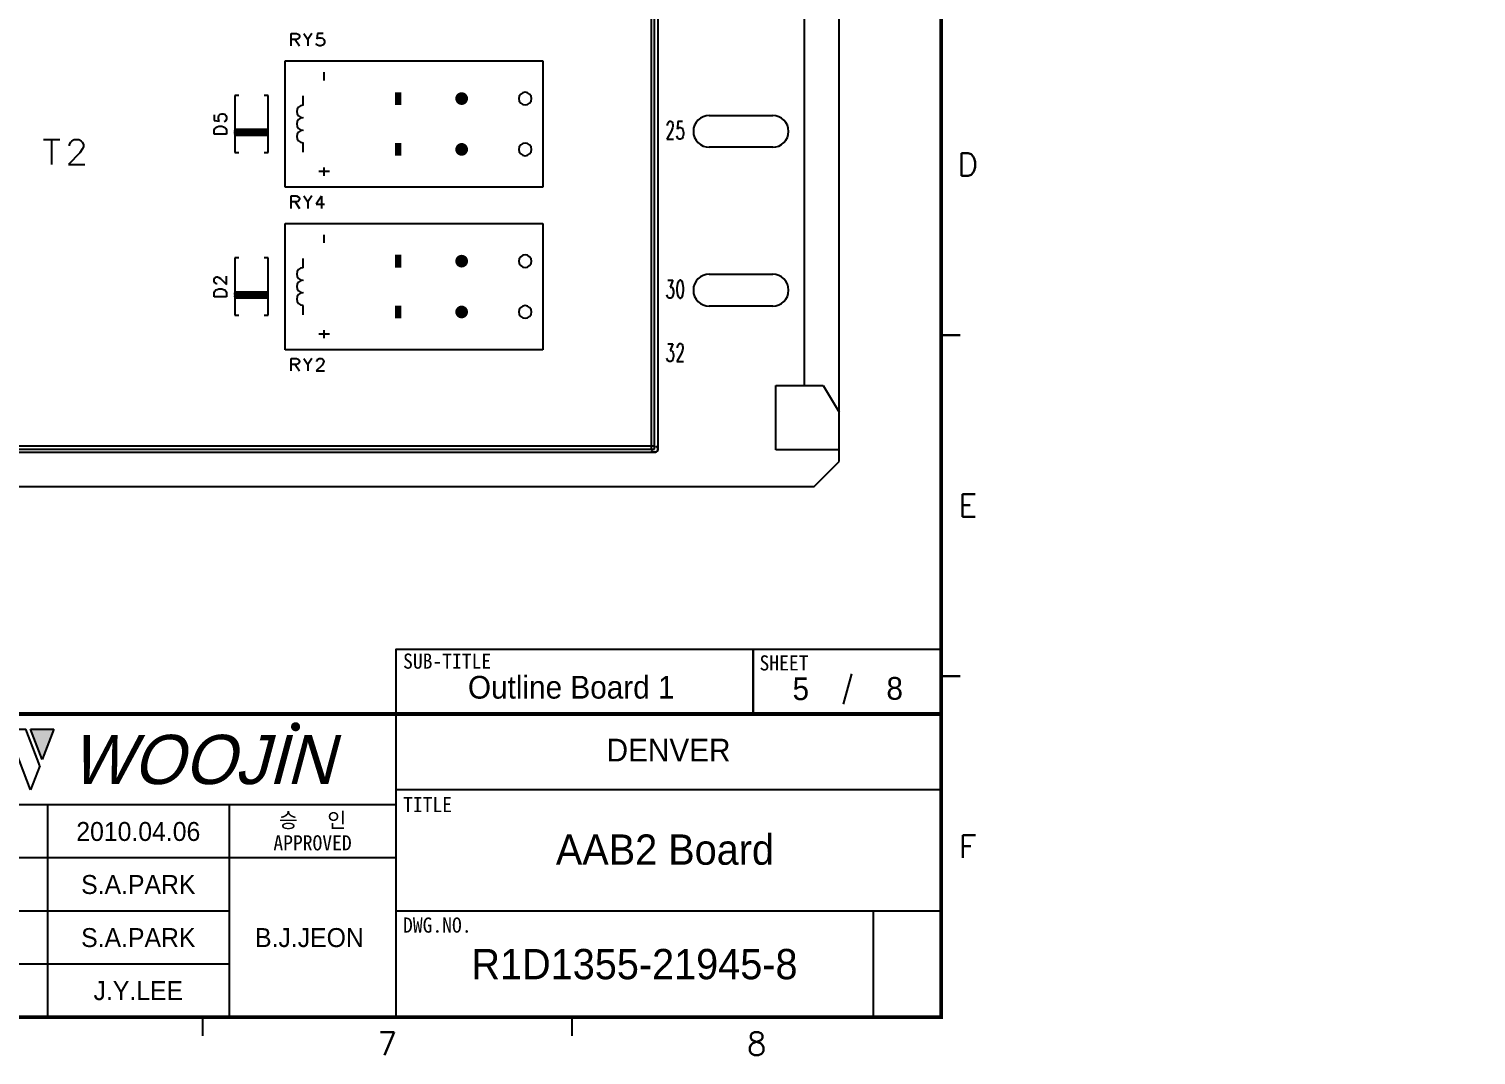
# Model space of a CAD drawing. Extents: x 295 to 953, y 10 to 290.
# Drawn here: x 761.5 to 952.6, y 10 to 145.4 of the extents above; entities that cross this region are included whole.
import ezdxf
from ezdxf.enums import TextEntityAlignment as Align

# ---------------------------------------------------------------- set-up
doc = ezdxf.new("R2010")
doc.units = 0
doc.header["$LTSCALE"] = 5
doc.header["$MEASUREMENT"] = 0
doc.layers.get('0').update_dxf_attribs({"linetype": 'CONTINUOUS', "lineweight": 25})
doc.layers.add('4', color=4, linetype='CONTINUOUS', lineweight=18)
doc.layers.add('6', color=6, linetype='CONTINUOUS', lineweight=13)
for name, color, linetype in [('SHEET', 3, 'CONTINUOUS'), ('TOP_SILK_GBR', 13, 'CONTINUOUS'), ('문자', 4, 'CONTINUOUS'), ('테두리', 3, 'CONTINUOUS')]:
    doc.layers.add(name, color=color, linetype=linetype)
doc.styles.add('MARK', font='ARLRDBD.TTF')
doc.styles.get("Standard").update_dxf_attribs({"font": 'simplex.shx'})
doc.styles.add('굴림', font='')
doc.styles.add('굴림체', font='')
doc.styles.get('굴림').set_extended_font_data('Gulim')
doc.styles.get('굴림체').set_extended_font_data('GulimChe')

# ---------------------------------------------------------------- blocks, each defined once
blk = doc.blocks.new('B')
at = {"layer": '문자'}
blk.add_hatch(color=256, dxfattribs=at).paths.add_polyline_path([(13.79, 10), (15.31, 6), (16.84, 10)])
at = {"color": 4, "const_width": 0.6}
blk.add_lwpolyline([(48.46, 10.32, 1), (49.06, 10.32, 1)], format="xyb", close=True, dxfattribs=at)
at = {"layer": '문자'}
for p, q in [((10.73, 2), (7.68, 10)), ((7.68, 10), (10.09, 10)), ((11.94, 5.16), (10.09, 10)), ((10.73, 10), (13.15, 10)), ((13.79, 2), (10.73, 10)), ((14.99, 5.16), (13.15, 10)), ((13.79, 10), (16.84, 10)), ((15.31, 6), (13.79, 10)), ((16.84, 10), (15.31, 6)), ((11.94, 5.16), (10.73, 2)), ((14.99, 5.16), (13.79, 2))]:
    blk.add_line(p, q, dxfattribs=at)
at = {"layer": '문자', "style": 'MARK', "oblique": 15}
blk.add_text('WOOJIN', height=6.5, dxfattribs=at).set_placement((36.4, 6), align=Align.MIDDLE_CENTER)
blk = doc.blocks.new('C')
at = {"layer": 'SHEET'}
for p, q in [((393.14, 60.3), (392.07, 56.28)), ((333, 55), (333, 15)), ((405, 45), (333, 45)), ((333, 43), (247, 43)), ((287, 43), (287, 15)), ((311, 43), (311, 15)), ((333, 36), (247, 36)), ((311, 29), (247, 29)), ((405, 29), (333, 29)), ((396, 29), (396, 15)), ((311, 22), (227, 22))]:
    blk.add_line(p, q, dxfattribs=at)
for points in [[(333, 55), (380.19, 55), (380.19, 63.49), (333, 63.49)], [(380.19, 55), (405, 55), (405, 63.49), (380.19, 63.49)]]:
    blk.add_lwpolyline(points, close=True, dxfattribs=at)
at = {"layer": '테두리'}
blk.add_line((405, 285), (405, 15), dxfattribs=at)
for points, const_width in [([(15, 285), (15, 15), (405, 15), (405, 285), (15, 285)], 0.5), ([(407.5, 105), (405, 105)], 0.3), ([(407.5, 60), (405, 60)], 0.3), ([(15, 55), (405, 55)], 0.5), ([(307.5, 12.5), (307.5, 15)], 0.3), ([(356.25, 12.5), (356.25, 15)], 0.3)]:
    blk.add_lwpolyline(points, dxfattribs=dict(at, const_width=const_width))
blk.add_blockref('B', (271, 43))
at = {"layer": '문자'}
for s, p in [('D', (408.5, 127.5)), ('E', (408.5, 82.5)), ('F', (408.5, 37.5)), ('7', (331.88, 11.5)), ('8', (380.62, 11.5))]:
    blk.add_text(s, height=3, dxfattribs=at).set_placement(p, align=Align.MIDDLE)
at = {"layer": '문자', "style": '굴림체'}
for s, p in [('SUB-TITLE', (339.77, 61.98)), ('SHEET', (384.24, 61.74)), ('승   인', (322, 41)), ('APPROVED', (322, 38))]:
    blk.add_text(s, height=2, dxfattribs=at).set_placement(p, align=Align.MIDDLE_CENTER)
for s, p in [('TITLE', (333.95, 42.05)), ('DWG.NO.', (333.95, 26.15))]:
    blk.add_text(s, height=2, dxfattribs=at).set_placement(p)

msp = doc.modelspace()

# ---------------------------------------------------------------- linework, layer by layer
at = {"layer": 'TOP_SILK_GBR', "color": 7}
for p, q in [((868.48, 88.3), (868.48, 246.7)), ((868.48, 88.3), (868.48, 246.7)), ((843.73, 89.95), (843.73, 245.05)), ((844.14, 89.95), (844.14, 245.05)), ((844.55, 245.05), (844.55, 89.95)), ((868.48, 94.83), (868.48, 240.17)), ((868.48, 95.31), (868.48, 239.69)), ((863.92, 98.35), (863.92, 236.65)), ((796.17, 143.16), (796.17, 144.81)), ((796.17, 144.81), (796.85, 144.81)), ((796.85, 144.01), (796.17, 144.01)), ((796.69, 144.01), (797.24, 143.16)), ((796.85, 144.81), (797.08, 144.71)), ((797.08, 144.09), (796.85, 144.01)), ((797.08, 144.71), (797.15, 144.64)), ((797.15, 144.19), (797.08, 144.09)), ((797.15, 144.64), (797.24, 144.49)), ((797.24, 144.34), (797.15, 144.19)), ((797.24, 144.49), (797.24, 144.34)), ((797.82, 144.81), (798.35, 144.01)), ((798.89, 144.81), (798.35, 144.01)), ((798.35, 144.01), (798.35, 143.16)), ((799.54, 143.31), (799.47, 143.46)), ((799.62, 144.79), (799.54, 144.09)), ((799.54, 144.09), (799.62, 144.16)), ((799.62, 143.24), (799.54, 143.31)), ((800.38, 144.79), (799.62, 144.79)), ((799.62, 144.16), (799.84, 144.24)), ((799.84, 144.24), (800.07, 144.24)), ((800.07, 144.24), (800.3, 144.16)), ((800.3, 144.16), (800.45, 144.01)), ((800.45, 143.39), (800.3, 143.24)), ((800.45, 144.01), (800.54, 143.79)), ((800.54, 143.61), (800.45, 143.39)), ((800.54, 143.79), (800.54, 143.61)), ((799.84, 143.16), (799.62, 143.24)), ((800.07, 143.16), (799.84, 143.16)), ((800.3, 143.24), (800.07, 143.16)), ((795.38, 141.18), (829.37, 141.18)), ((795.38, 124.52), (795.38, 141.18)), ((800.52, 138.6), (800.52, 139.67)), ((829.37, 141.18), (829.37, 124.52)), ((788.73, 136.62), (788.73, 129.08)), ((789.25, 136.62), (788.73, 136.62)), ((793.13, 136.62), (792.6, 136.62)), ((793.13, 129.08), (793.13, 136.62)), ((797.73, 135.32), (797.73, 136.56)), ((786, 134.05), (786, 133.29)), ((786.55, 133.74), (786.63, 133.98)), ((786.55, 133.51), (786.55, 133.74)), ((786.63, 133.98), (786.78, 134.13)), ((786.78, 134.13), (787, 134.21)), ((787, 134.21), (787.18, 134.21)), ((787.18, 134.21), (787.4, 134.13)), ((787.4, 134.13), (787.55, 133.98)), ((787.55, 133.98), (787.63, 133.74)), ((787.63, 133.74), (787.63, 133.51)), ((851.35, 133.97), (859.73, 133.97)), ((785.98, 132.03), (786.08, 132.25)), ((785.98, 131.49), (785.98, 132.03)), ((786, 133.29), (786.7, 133.21)), ((786.08, 132.25), (786.23, 132.4)), ((786.23, 132.4), (786.38, 132.48)), ((786.38, 132.48), (786.6, 132.56)), ((786.63, 133.29), (786.55, 133.51)), ((786.6, 132.56), (787, 132.56)), ((786.7, 133.21), (786.63, 133.29)), ((787, 132.56), (787.23, 132.48)), ((787.23, 132.48), (787.4, 132.4)), ((787.48, 133.21), (787.33, 133.14)), ((787.4, 132.4), (787.55, 132.25)), ((787.55, 133.29), (787.48, 133.21)), ((787.63, 133.51), (787.55, 133.29)), ((787.55, 132.25), (787.63, 132.03)), ((787.63, 132.03), (787.63, 131.49)), ((793.13, 132.12), (788.73, 132.12)), ((788.73, 132.01), (793.13, 132.01)), ((788.73, 131.91), (788.73, 132.01)), ((793.13, 131.91), (788.73, 131.91)), ((793.13, 132.01), (793.13, 132.12)), ((793.13, 131.8), (793.13, 131.91)), ((846.38, 131.96), (845.77, 130.84)), ((845.83, 132.76), (845.89, 132.98)), ((845.83, 132.65), (845.83, 132.76)), ((845.89, 132.98), (845.95, 133.09)), ((845.95, 133.09), (846.07, 133.23)), ((846.07, 133.23), (846.32, 133.23)), ((846.32, 133.23), (846.44, 133.09)), ((846.5, 132.33), (846.38, 131.96)), ((846.44, 133.09), (846.5, 132.98)), ((846.5, 132.98), (846.56, 132.76)), ((846.56, 132.54), (846.5, 132.33)), ((846.56, 132.76), (846.56, 132.54)), ((847.21, 133.19), (847.15, 132.18)), ((847.15, 132.18), (847.21, 132.29)), ((847.82, 133.19), (847.21, 133.19)), ((847.21, 132.29), (847.39, 132.4)), ((847.39, 132.4), (847.57, 132.4)), ((847.57, 132.4), (847.76, 132.29)), ((847.76, 132.29), (847.88, 132.07)), ((847.88, 132.07), (847.95, 131.74)), ((763.46, 130.79), (765.6, 130.79)), ((764.53, 130.79), (764.53, 127.49)), ((766.91, 130.14), (767.06, 130.44)), ((766.91, 129.99), (766.91, 130.14)), ((767.06, 130.44), (767.21, 130.59)), ((767.21, 130.59), (767.51, 130.79)), ((767.51, 130.79), (768.13, 130.79)), ((768.13, 130.79), (768.43, 130.59)), ((768.43, 130.59), (768.58, 130.44)), ((768.58, 130.44), (768.73, 130.14)), ((768.73, 130.14), (768.73, 129.84)), ((787.63, 131.49), (785.98, 131.49)), ((788.73, 131.8), (793.13, 131.8)), ((788.73, 131.7), (788.73, 131.8)), ((793.13, 131.7), (788.73, 131.7)), ((788.73, 131.59), (793.13, 131.59)), ((788.73, 131.49), (788.73, 131.59)), ((793.13, 131.49), (788.73, 131.49)), ((788.73, 131.38), (793.13, 131.38)), ((793.13, 131.59), (793.13, 131.7)), ((793.13, 131.38), (793.13, 131.49)), ((797.73, 129.14), (797.73, 130.38)), ((845.77, 130.84), (846.63, 130.84)), ((847.15, 131.05), (847.09, 131.27)), ((847.21, 130.95), (847.15, 131.05)), ((847.39, 130.84), (847.21, 130.95)), ((847.57, 130.84), (847.39, 130.84)), ((847.76, 130.95), (847.57, 130.84)), ((847.88, 131.16), (847.76, 130.95)), ((847.95, 131.49), (847.88, 131.16)), ((847.95, 131.74), (847.95, 131.49)), ((768.28, 129.04), (766.76, 127.49)), ((768.58, 129.54), (768.28, 129.04)), ((768.73, 129.84), (768.58, 129.54)), ((788.73, 129.08), (789.25, 129.08)), ((792.6, 129.08), (793.13, 129.08)), ((859.73, 129.78), (851.35, 129.78)), ((766.76, 127.49), (768.9, 127.49)), ((801.22, 126.56), (799.82, 126.56)), ((800.52, 126.03), (800.52, 127.1)), ((829.37, 124.52), (795.38, 124.52)), ((796.17, 121.71), (796.17, 123.36)), ((796.17, 123.36), (796.85, 123.36)), ((796.85, 122.56), (796.17, 122.56)), ((796.69, 122.56), (797.24, 121.71)), ((796.85, 123.36), (797.08, 123.26)), ((797.08, 122.64), (796.85, 122.56)), ((797.08, 123.26), (797.15, 123.19)), ((797.15, 122.74), (797.08, 122.64)), ((797.15, 123.19), (797.24, 123.04)), ((797.24, 122.89), (797.15, 122.74)), ((797.24, 123.04), (797.24, 122.89)), ((797.82, 123.36), (798.35, 122.56)), ((798.89, 123.36), (798.35, 122.56)), ((798.35, 122.56), (798.35, 121.71)), ((800.17, 123.34), (799.47, 122.26)), ((800.17, 123.34), (800.17, 121.71)), ((799.47, 122.26), (800.54, 122.26)), ((795.38, 119.73), (829.37, 119.73)), ((795.38, 103.07), (795.38, 119.73)), ((829.37, 119.73), (829.37, 103.07)), ((800.52, 117.15), (800.52, 118.22)), ((788.73, 115.17), (788.73, 107.63)), ((789.25, 115.17), (788.73, 115.17)), ((793.13, 115.17), (792.6, 115.17)), ((793.13, 107.63), (793.13, 115.17)), ((797.73, 113.88), (797.73, 115.11)), ((787.63, 111.69), (787.63, 112.76)), ((851.35, 113.02), (859.73, 113.02)), ((785.98, 112.38), (786.08, 112.53)), ((785.98, 112.06), (785.98, 112.38)), ((786.08, 111.91), (785.98, 112.06)), ((785.98, 110.58), (786.08, 110.8)), ((786.08, 112.53), (786.15, 112.6)), ((786.15, 111.84), (786.08, 111.91)), ((786.08, 110.8), (786.23, 110.95)), ((786.15, 112.6), (786.3, 112.68)), ((786.3, 111.76), (786.15, 111.84)), ((786.23, 110.95), (786.38, 111.03)), ((786.3, 112.68), (786.45, 112.68)), ((786.38, 111.76), (786.3, 111.76)), ((786.38, 111.03), (786.6, 111.11)), ((786.45, 112.68), (786.6, 112.6)), ((786.6, 112.6), (786.85, 112.45)), ((786.6, 111.11), (787, 111.11)), ((786.85, 112.45), (787.63, 111.69)), ((787, 111.11), (787.23, 111.03)), ((787.23, 111.03), (787.4, 110.95)), ((787.4, 110.95), (787.55, 110.8)), ((787.55, 110.8), (787.63, 110.58)), ((845.89, 112.24), (846.56, 112.24)), ((846.56, 112.24), (846.19, 111.33)), ((846.19, 111.33), (846.38, 111.33)), ((846.38, 111.33), (846.5, 111.23)), ((846.5, 111.23), (846.56, 111.12)), ((846.56, 111.12), (846.63, 110.79)), ((847.15, 111.81), (847.09, 111.23)), ((847.09, 111.23), (847.09, 110.9)), ((847.09, 110.9), (847.15, 110.32)), ((847.27, 112.13), (847.15, 111.81)), ((847.46, 112.24), (847.27, 112.13)), ((847.58, 112.24), (847.46, 112.24)), ((847.76, 112.13), (847.58, 112.24)), ((847.88, 111.81), (847.76, 112.13)), ((847.95, 111.23), (847.88, 111.81)), ((847.88, 110.32), (847.95, 110.9)), ((847.95, 110.9), (847.95, 111.23)), ((785.98, 110.04), (785.98, 110.58)), ((787.63, 110.04), (785.98, 110.04)), ((787.63, 110.58), (787.63, 110.04)), ((793.13, 110.67), (788.73, 110.67)), ((788.73, 110.56), (793.13, 110.56)), ((788.73, 110.46), (788.73, 110.56)), ((793.13, 110.46), (788.73, 110.46)), ((788.73, 110.35), (793.13, 110.35)), ((788.73, 110.25), (788.73, 110.35)), ((793.13, 110.25), (788.73, 110.25)), ((788.73, 110.14), (793.13, 110.14)), ((788.73, 110.04), (788.73, 110.14)), ((793.13, 110.04), (788.73, 110.04)), ((788.73, 109.93), (793.13, 109.93)), ((793.13, 110.56), (793.13, 110.67)), ((793.13, 110.35), (793.13, 110.46)), ((793.13, 110.14), (793.13, 110.25)), ((793.13, 109.93), (793.13, 110.04)), ((797.73, 107.69), (797.73, 108.92)), ((845.83, 110.1), (845.77, 110.32)), ((845.89, 109.99), (845.83, 110.1)), ((846.07, 109.88), (845.89, 109.99)), ((846.26, 109.88), (846.07, 109.88)), ((846.44, 109.99), (846.26, 109.88)), ((846.56, 110.21), (846.44, 109.99)), ((846.63, 110.54), (846.56, 110.21)), ((846.63, 110.79), (846.63, 110.54)), ((847.15, 110.32), (847.27, 109.99)), ((847.27, 109.99), (847.46, 109.88)), ((847.46, 109.88), (847.58, 109.88)), ((847.58, 109.88), (847.76, 109.99)), ((847.76, 109.99), (847.88, 110.32)), ((788.73, 107.63), (789.25, 107.63)), ((792.6, 107.63), (793.13, 107.63)), ((859.73, 108.83), (851.35, 108.83)), ((801.22, 105.11), (799.82, 105.11)), ((800.52, 104.58), (800.52, 105.65)), ((845.89, 103.86), (846.56, 103.86)), ((846.56, 103.86), (846.19, 102.95)), ((847.15, 103.42), (847.21, 103.64)), ((847.15, 103.31), (847.15, 103.42)), ((847.21, 103.64), (847.27, 103.75)), ((847.27, 103.75), (847.39, 103.89)), ((847.39, 103.89), (847.64, 103.89)), ((847.64, 103.89), (847.76, 103.75)), ((847.76, 103.75), (847.82, 103.64)), ((847.82, 103.64), (847.88, 103.42)), ((847.88, 103.21), (847.82, 102.99)), ((847.88, 103.42), (847.88, 103.21)), ((829.37, 103.07), (795.38, 103.07)), ((796.17, 100.26), (796.17, 101.91)), ((796.17, 101.91), (796.85, 101.91)), ((796.85, 101.91), (797.08, 101.81)), ((797.08, 101.81), (797.15, 101.74)), ((797.15, 101.29), (797.08, 101.19)), ((797.15, 101.74), (797.24, 101.59)), ((797.24, 101.44), (797.15, 101.29)), ((797.24, 101.59), (797.24, 101.44)), ((797.82, 101.91), (798.35, 101.11)), ((798.89, 101.91), (798.35, 101.11)), ((799.54, 101.59), (799.62, 101.74)), ((799.54, 101.51), (799.54, 101.59)), ((799.62, 101.74), (799.69, 101.81)), ((799.69, 101.81), (799.84, 101.91)), ((799.84, 101.91), (800.15, 101.91)), ((800.15, 101.91), (800.3, 101.81)), ((800.38, 101.29), (800.23, 101.04)), ((800.3, 101.81), (800.38, 101.74)), ((800.38, 101.74), (800.45, 101.59)), ((800.45, 101.44), (800.38, 101.29)), ((800.45, 101.59), (800.45, 101.44)), ((845.83, 101.72), (845.77, 101.94)), ((845.89, 101.61), (845.83, 101.72)), ((846.07, 101.5), (845.89, 101.61)), ((846.26, 101.5), (846.07, 101.5)), ((846.19, 102.95), (846.38, 102.95)), ((846.44, 101.61), (846.26, 101.5)), ((846.38, 102.95), (846.5, 102.84)), ((846.56, 101.83), (846.44, 101.61)), ((846.5, 102.84), (846.56, 102.73)), ((846.56, 102.73), (846.63, 102.41)), ((846.63, 102.15), (846.56, 101.83)), ((846.63, 102.41), (846.63, 102.15)), ((847.7, 102.63), (847.09, 101.5)), ((847.09, 101.5), (847.95, 101.5)), ((847.82, 102.99), (847.7, 102.63)), ((796.85, 101.11), (796.17, 101.11)), ((796.69, 101.11), (797.24, 100.26)), ((797.08, 101.19), (796.85, 101.11)), ((798.35, 101.11), (798.35, 100.26)), ((800.23, 101.04), (799.47, 100.26)), ((799.47, 100.26), (800.54, 100.26)), ((860.13, 89.87), (860.13, 98.35)), ((860.13, 98.35), (863.92, 98.35)), ((863.92, 98.35), (866.4, 98.35)), ((866.4, 98.35), (868.48, 94.83)), ((844.14, 90.36), (533.12, 90.36)), ((533.12, 89.95), (844.14, 89.95)), ((843.98, 89.54), (843.73, 89.79)), ((844.55, 90.11), (844.3, 90.36)), ((844.55, 89.79), (844.3, 89.54)), ((844.3, 89.54), (844.55, 89.79)), ((844.55, 89.79), (844.55, 90.11)), ((844.55, 89.95), (844.55, 89.79)), ((868.48, 89.87), (860.13, 89.87)), ((533.12, 89.54), (844.14, 89.54)), ((844.3, 89.54), (843.98, 89.54)), ((844.14, 89.54), (844.3, 89.54)), ((865.18, 85), (868.48, 88.3)), ((505.48, 85), (865.18, 85)), ((505.48, 85), (865.18, 85))]:
    msp.add_line(p, q, dxfattribs=at)
for centre, radius, start, end in [((827.05, 136.2), 0.838, 0, 180), ((827.05, 136.2), 0.838, 180, 0), ((797.73, 134.5), 0.825, 90, 270), ((851.35, 131.88), 2.1, 90, 270), ((859.73, 131.88), 2.1, 270, 90), ((797.73, 132.85), 0.825, 90, 270), ((797.73, 131.2), 0.825, 90, 270), ((827.05, 129.5), 0.838, 0, 180), ((827.05, 129.5), 0.838, 180, 0), ((827.05, 114.75), 0.838, 0, 180), ((827.05, 114.75), 0.838, 180, 0), ((797.73, 113.05), 0.825, 90, 270), ((851.35, 110.92), 2.1, 90, 270), ((859.73, 110.92), 2.1, 270, 90), ((797.73, 111.4), 0.825, 90, 270), ((797.73, 109.75), 0.825, 90, 270), ((827.05, 108.05), 0.838, 0, 180), ((827.05, 108.05), 0.838, 180, 0)]:
    msp.add_arc(centre, radius, start, end, dxfattribs=at)
for points in [[(809.86, 135.36), (809.86, 137.04), (810.7, 135.36), (810.7, 137.04)], [(809.86, 137.04), (809.86, 137.04), (810.7, 137.04), (809.86, 137.04)], [(817.83, 136.2), (817.84, 136.37), (819.5, 136.2), (819.49, 136.37)], [(817.84, 136.04), (817.83, 136.2), (819.49, 136.04), (819.5, 136.2)], [(817.84, 136.37), (817.89, 136.52), (819.49, 136.37), (819.44, 136.52)], [(817.89, 135.88), (817.84, 136.04), (819.44, 135.88), (819.49, 136.04)], [(817.89, 136.52), (817.97, 136.67), (819.44, 136.52), (819.36, 136.67)], [(817.97, 135.74), (817.89, 135.88), (819.36, 135.74), (819.44, 135.88)], [(817.97, 136.67), (818.07, 136.8), (819.36, 136.67), (819.26, 136.8)], [(818.07, 135.61), (817.97, 135.74), (819.26, 135.61), (819.36, 135.74)], [(818.07, 136.8), (818.2, 136.9), (819.26, 136.8), (819.13, 136.9)], [(818.2, 136.9), (818.34, 136.98), (819.13, 136.9), (818.98, 136.98)], [(818.34, 136.98), (818.5, 137.02), (818.98, 136.98), (818.83, 137.02)], [(818.5, 137.02), (818.66, 137.04), (818.83, 137.02), (818.66, 137.04)], [(818.2, 135.51), (818.07, 135.61), (819.13, 135.51), (819.26, 135.61)], [(818.34, 135.43), (818.2, 135.51), (818.98, 135.43), (819.13, 135.51)], [(818.5, 135.38), (818.34, 135.43), (818.83, 135.38), (818.98, 135.43)], [(818.66, 135.36), (818.5, 135.38), (818.66, 135.36), (818.83, 135.38)], [(809.86, 128.66), (809.86, 130.34), (810.7, 128.66), (810.7, 130.34)], [(809.86, 130.34), (809.86, 130.34), (810.7, 130.34), (809.86, 130.34)], [(817.89, 129.82), (817.97, 129.96), (819.44, 129.82), (819.36, 129.96)], [(817.97, 129.96), (818.07, 130.09), (819.36, 129.96), (819.26, 130.09)], [(818.07, 130.09), (818.2, 130.19), (819.26, 130.09), (819.13, 130.19)], [(818.2, 130.19), (818.34, 130.27), (819.13, 130.19), (818.98, 130.27)], [(818.34, 130.27), (818.5, 130.32), (818.98, 130.27), (818.83, 130.32)], [(818.5, 130.32), (818.66, 130.34), (818.83, 130.32), (818.66, 130.34)], [(817.83, 129.5), (817.84, 129.66), (819.5, 129.5), (819.49, 129.66)], [(817.84, 129.33), (817.83, 129.5), (819.49, 129.33), (819.5, 129.5)], [(817.84, 129.66), (817.89, 129.82), (819.49, 129.66), (819.44, 129.82)], [(817.89, 129.18), (817.84, 129.33), (819.44, 129.18), (819.49, 129.33)], [(817.97, 129.03), (817.89, 129.18), (819.36, 129.03), (819.44, 129.18)], [(818.07, 128.9), (817.97, 129.03), (819.26, 128.9), (819.36, 129.03)], [(818.2, 128.8), (818.07, 128.9), (819.13, 128.8), (819.26, 128.9)], [(818.34, 128.72), (818.2, 128.8), (818.98, 128.72), (819.13, 128.8)], [(818.5, 128.68), (818.34, 128.72), (818.83, 128.68), (818.98, 128.72)], [(818.66, 128.66), (818.5, 128.68), (818.66, 128.66), (818.83, 128.68)], [(809.86, 113.91), (809.86, 115.59), (810.7, 113.91), (810.7, 115.59)], [(809.86, 115.59), (809.86, 115.59), (810.7, 115.59), (809.86, 115.59)], [(817.83, 114.75), (817.84, 114.92), (819.5, 114.75), (819.49, 114.92)], [(817.84, 114.59), (817.83, 114.75), (819.49, 114.59), (819.5, 114.75)], [(817.84, 114.92), (817.89, 115.07), (819.49, 114.92), (819.44, 115.07)], [(817.89, 115.07), (817.97, 115.22), (819.44, 115.07), (819.36, 115.22)], [(817.97, 115.22), (818.07, 115.35), (819.36, 115.22), (819.26, 115.35)], [(818.07, 115.35), (818.2, 115.45), (819.26, 115.35), (819.13, 115.45)], [(818.2, 115.45), (818.34, 115.53), (819.13, 115.45), (818.98, 115.53)], [(818.34, 115.53), (818.5, 115.57), (818.98, 115.53), (818.83, 115.57)], [(818.5, 115.57), (818.66, 115.59), (818.83, 115.57), (818.66, 115.59)], [(817.89, 114.43), (817.84, 114.59), (819.44, 114.43), (819.49, 114.59)], [(817.97, 114.29), (817.89, 114.43), (819.36, 114.29), (819.44, 114.43)], [(818.07, 114.16), (817.97, 114.29), (819.26, 114.16), (819.36, 114.29)], [(818.2, 114.06), (818.07, 114.16), (819.13, 114.06), (819.26, 114.16)], [(818.34, 113.98), (818.2, 114.06), (818.98, 113.98), (819.13, 114.06)], [(818.5, 113.93), (818.34, 113.98), (818.83, 113.93), (818.98, 113.98)], [(818.66, 113.91), (818.5, 113.93), (818.66, 113.91), (818.83, 113.93)], [(809.86, 107.21), (809.86, 108.89), (810.7, 107.21), (810.7, 108.89)], [(809.86, 108.89), (809.86, 108.89), (810.7, 108.89), (809.86, 108.89)], [(817.83, 108.05), (817.84, 108.21), (819.5, 108.05), (819.49, 108.21)], [(817.84, 107.88), (817.83, 108.05), (819.49, 107.88), (819.5, 108.05)], [(817.84, 108.21), (817.89, 108.37), (819.49, 108.21), (819.44, 108.37)], [(817.89, 107.73), (817.84, 107.88), (819.44, 107.73), (819.49, 107.88)], [(817.89, 108.37), (817.97, 108.51), (819.44, 108.37), (819.36, 108.51)], [(817.97, 107.58), (817.89, 107.73), (819.36, 107.58), (819.44, 107.73)], [(817.97, 108.51), (818.07, 108.64), (819.36, 108.51), (819.26, 108.64)], [(818.07, 107.45), (817.97, 107.58), (819.26, 107.45), (819.36, 107.58)], [(818.07, 108.64), (818.2, 108.74), (819.26, 108.64), (819.13, 108.74)], [(818.2, 107.35), (818.07, 107.45), (819.13, 107.35), (819.26, 107.45)], [(818.2, 108.74), (818.34, 108.82), (819.13, 108.74), (818.98, 108.82)], [(818.34, 107.27), (818.2, 107.35), (818.98, 107.27), (819.13, 107.35)], [(818.34, 108.82), (818.5, 108.87), (818.98, 108.82), (818.83, 108.87)], [(818.5, 107.23), (818.34, 107.27), (818.83, 107.23), (818.98, 107.27)], [(818.5, 108.87), (818.66, 108.89), (818.83, 108.87), (818.66, 108.89)], [(818.66, 107.21), (818.5, 107.23), (818.66, 107.21), (818.83, 107.23)]]:
    msp.add_solid(points, dxfattribs=at)

# ---------------------------------------------------------------- block references
msp.add_blockref('C', (476.98, 0))

# ---------------------------------------------------------------- texts
at = {"color": 4, "style": '굴림'}
for s, p in [('2010.04.06', (775.98, 39.5)), ('S.A.PARK', (775.98, 32.5)), ('S.A.PARK', (775.98, 25.5)), ('B.J.JEON', (798.57, 25.5)), ('J.Y.LEE', (775.98, 18.5))]:
    msp.add_text(s, height=2.5, dxfattribs=at).set_placement(p, align=Align.MIDDLE_CENTER)
at = {"layer": '4', "style": '굴림'}
for s, p in [('Outline Board 1', (833.13, 58.53)), ('5', (863.44, 58.33)), ('8', (875.83, 58.38)), ('DENVER', (845.98, 50.24))]:
    msp.add_text(s, height=3, dxfattribs=at).set_placement(p, align=Align.MIDDLE_CENTER)
at = {"layer": '6', "color": 4, "char_height": 3, "attachment_point": 4, "style": '굴림체'}
for insert, width in [((905.28, 137.42), 36.962), ((952.58, 106.26), 52.2944), ((952.58, 102.14), 52.2944)]:
    msp.add_mtext('{\\f굴림|b0|i0|c129;\\C7;', dxfattribs=dict(at, insert=insert, width=width))
at = {"layer": '문자', "style": '굴림'}
for s, p in [('AAB2 Board', (845.5, 37.11)), ('R1D1355-21945-8', (841.48, 22))]:
    msp.add_text(s, height=4, dxfattribs=at).set_placement(p, align=Align.MIDDLE_CENTER)

doc.saveas('drawing.dxf')
